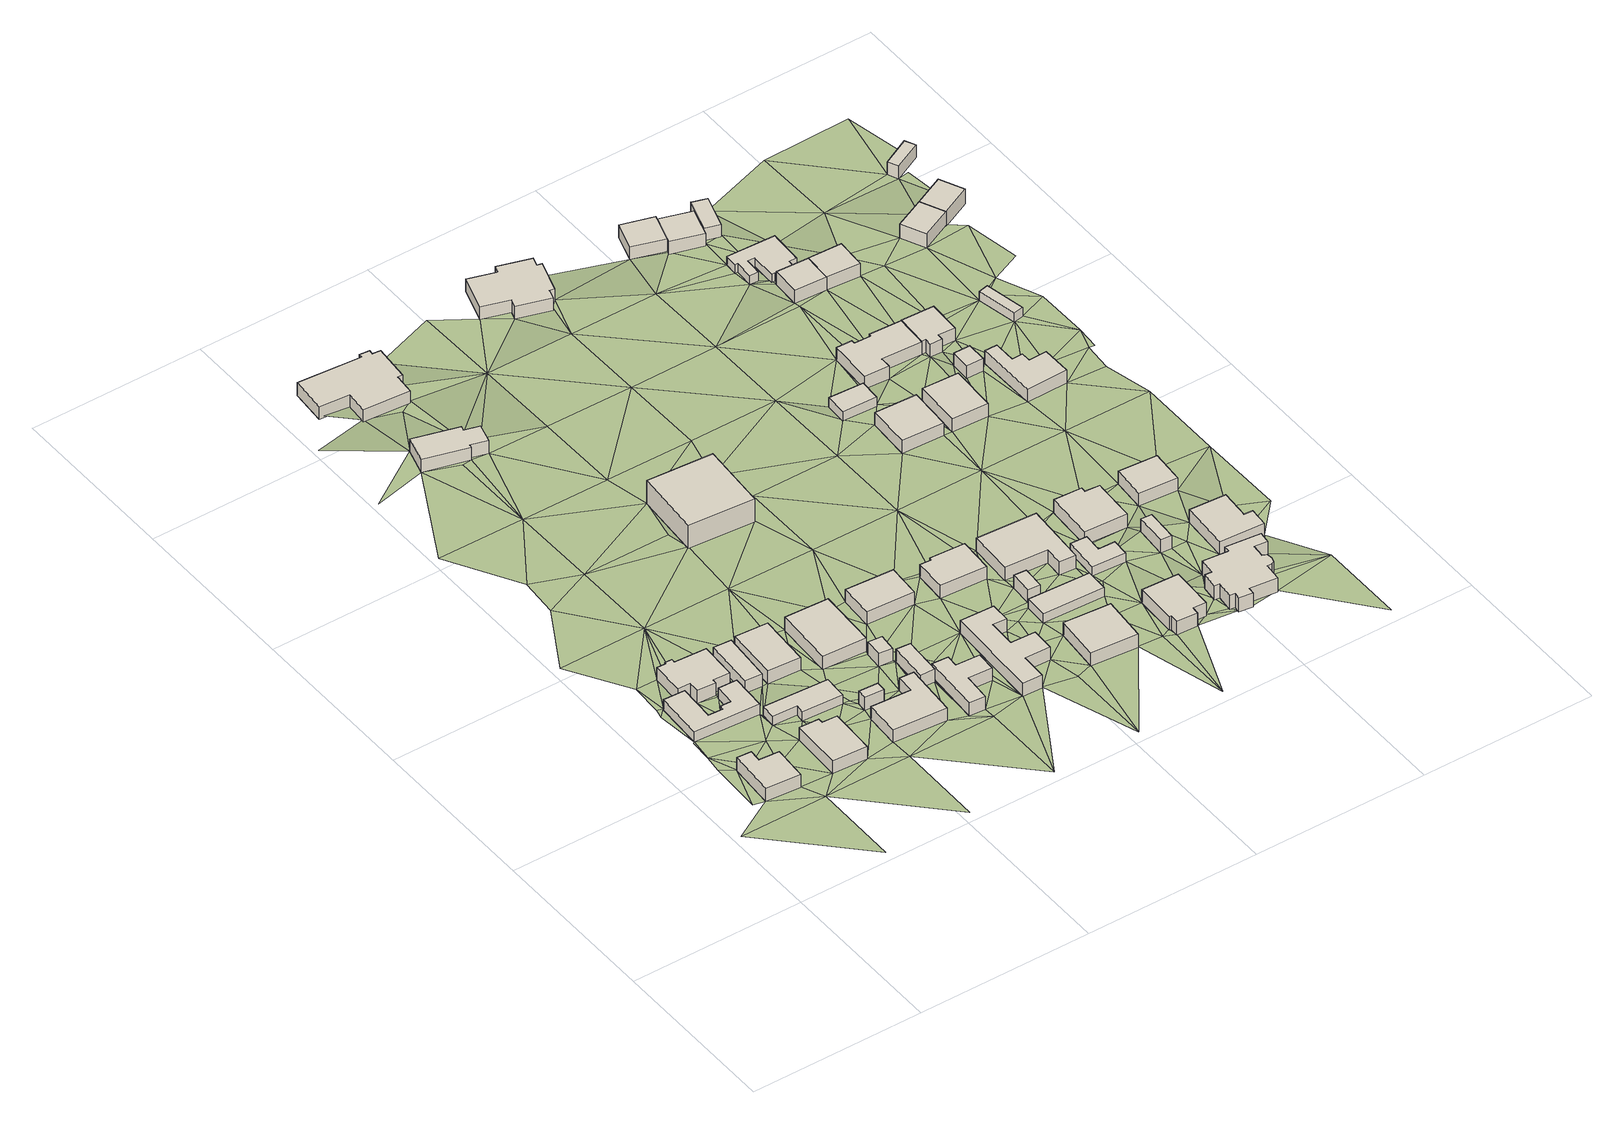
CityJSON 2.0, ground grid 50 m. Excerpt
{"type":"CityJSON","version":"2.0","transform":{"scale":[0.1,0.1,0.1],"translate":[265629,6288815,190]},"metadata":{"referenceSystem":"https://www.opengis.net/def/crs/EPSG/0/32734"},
"CityObjects":{
"building1":{"type":"Building","attributes":{"address":"18 Johannes Street Mamre 7347 Cape Town","building":"house","building:levels":"1","building_height":4.1,"roof_height":196.97,"ground_height":192.87,"plus_code":"4FRWFFPG+8Q2"},"geometry":[{"type":"Solid","lod":"1","boundaries":[[[[0,1,2,3]],[[1,4,5,2]],[[4,6,7,5]],[[6,8,9,7]],[[8,10,11,9]],[[10,0,3,11]],[[3,2,5,7,9,11]],[[10,8,6,4,1,0]]]]}]},
"building2":{"type":"Building","attributes":{"address":"Main Road Mamre 7347 Cape Town","building":"cabin","building:levels":"1","building_height":2.8,"roof_height":196.17,"ground_height":193.37,"plus_code":"4FRWFFPG+CP9"},"geometry":[{"type":"Solid","lod":"1","boundaries":[[[[12,13,14,15]],[[13,16,17,14]],[[16,18,19,17]],[[18,20,21,19]],[[20,22,23,21]],[[22,24,25,23]],[[24,26,27,25]],[[26,28,29,27]],[[28,30,31,29]],[[30,12,15,31]],[[15,14,17,19,21,23,25,27,29,31]],[[30,28,26,24,22,20,18,16,13,12]]]]}]},
"building3":{"type":"Building","attributes":{"address":"49 Main Road Mamre 7347 Cape Town","building":"house","building:levels":"1","building_height":4.1,"roof_height":197.47,"ground_height":193.37,"plus_code":"4FRWFFPG+FQ4"},"geometry":[{"type":"Solid","lod":"1","boundaries":[[[[32,33,34,35]],[[33,36,37,34]],[[36,38,39,37]],[[38,40,41,39]],[[40,42,43,41]],[[42,44,45,43]],[[44,46,47,45]],[[46,48,49,47]],[[48,50,51,49]],[[50,52,53,51]],[[52,54,55,53]],[[54,32,35,55]],[[35,34,37,39,41,43,45,47,49,51,53,55]],[[54,52,50,48,46,44,42,40,38,36,33,32]]]]}]},
"building4":{"type":"Building","attributes":{"address":"16 Johannes Street Mamre 7347 Cape Town","building":"house","building:levels":"1","building_height":4.1,"roof_height":196.97,"ground_height":192.87,"plus_code":"4FRWFFPG+8R4"},"geometry":[{"type":"Solid","lod":"1","boundaries":[[[[56,57,58,59]],[[57,60,61,58]],[[60,62,63,61]],[[62,64,65,63]],[[64,66,67,65]],[[66,56,59,67]],[[59,58,61,63,65,67]],[[66,64,62,60,57,56]]]]}]},
"building5":{"type":"Building","attributes":{"address":"Johannes Street Mamre 7347 Cape Town","building":"cabin","building:levels":"1","building_height":2.8,"roof_height":195.83,"ground_height":193.03,"plus_code":"4FRWFFPG+9RH"},"geometry":[{"type":"Solid","lod":"1","boundaries":[[[[68,69,70,71]],[[69,72,73,70]],[[72,74,75,73]],[[74,76,77,75]],[[76,78,79,77]],[[78,68,71,79]],[[71,70,73,75,77,79]],[[78,76,74,72,69,68]]]]}]},
"building6":{"type":"Building","attributes":{"building":"garage","building:levels":"1","building_height":4.1,"roof_height":197.47,"ground_height":193.37,"plus_code":"4FRWFFPG+CRM"},"geometry":[{"type":"Solid","lod":"1","boundaries":[[[[80,81,82,83]],[[81,84,85,82]],[[84,86,87,85]],[[86,80,83,87]],[[83,82,85,87]],[[86,84,81,80]]]]}]},
"building7":{"type":"Building","attributes":{"address":"47 Main Road Mamre 7347 Cape Town","building":"house","building:levels":"1","building_height":4.1,"roof_height":197.3,"ground_height":193.2,"plus_code":"4FRWFFPG+CVJ"},"geometry":[{"type":"Solid","lod":"1","boundaries":[[[[88,89,90,91]],[[89,92,93,90]],[[92,94,95,93]],[[94,88,91,95]],[[91,90,93,95]],[[94,92,89,88]]]]}]},
"building8":{"type":"Building","attributes":{"address":"Johannes Street Mamre 7347 Cape Town","building":"yes","building:levels":"1","building_height":4.1,"roof_height":197.13,"ground_height":193.03,"plus_code":"4FRWFFPG+8WJ"},"geometry":[{"type":"Solid","lod":"1","boundaries":[[[[96,97,98,99]],[[97,100,101,98]],[[100,102,103,101]],[[102,96,99,103]],[[99,98,101,103]],[[102,100,97,96]]]]}]},
"building9":{"type":"Building","attributes":{"address":"14 Johannes Street Mamre 7347 Cape Town","building":"house","building:levels":"1","building_height":4.1,"roof_height":197.09,"ground_height":192.99,"plus_code":"4FRWFFPG+7WV"},"geometry":[{"type":"Solid","lod":"1","boundaries":[[[[104,105,106,107]],[[105,108,109,106]],[[108,110,111,109]],[[110,112,113,111]],[[112,114,115,113]],[[114,104,107,115]],[[107,106,109,111,113,115]],[[114,112,110,108,105,104]]]]}]},
"building10":{"type":"Building","attributes":{"address":"Mamre Cape Town","building":"yes","building:levels":"1","building_height":4.1,"roof_height":196.16,"ground_height":192.06,"plus_code":"4FRWFFPG+RQH"},"geometry":[{"type":"Solid","lod":"1","boundaries":[[[[116,117,118,119]],[[117,120,121,118]],[[120,122,123,121]],[[122,124,125,123]],[[124,126,127,125]],[[126,128,129,127]],[[128,130,131,129]],[[130,116,119,131]],[[119,118,121,123,125,127,129,131]],[[130,128,126,124,122,120,117,116]]]]}]},
"building11":{"type":"Building","attributes":{"address":"45 Main Road Mamre 7347 Cape Town","building":"house","building:levels":"1","building_height":4.1,"roof_height":197.3,"ground_height":193.2,"plus_code":"4FRWFFPG+CWG"},"geometry":[{"type":"Solid","lod":"1","boundaries":[[[[132,133,134,135]],[[133,136,137,134]],[[136,138,139,137]],[[138,132,135,139]],[[135,134,137,139]],[[138,136,133,132]]]]}]},
"building12":{"type":"Building","attributes":{"address":"Main Road Mamre 7347 Cape Town","building":"yes","building:levels":"1","building_height":4.1,"roof_height":197.06,"ground_height":192.96,"plus_code":"4FRWFFPG+9XJ"},"geometry":[{"type":"Solid","lod":"1","boundaries":[[[[140,141,142,143]],[[141,144,145,142]],[[144,146,147,145]],[[146,140,143,147]],[[143,142,145,147]],[[146,144,141,140]]]]}]},
"building13":{"type":"Building","attributes":{"address":"Mamre Community Health Centre Mamre Community Health Clinic Corner of Adam and Liedeman Street Mamre 7347 Cape Town","building":"clinic","building:levels":"1","building_height":4.1,"roof_height":194.56,"ground_height":190.46,"plus_code":"4FRWFFPG+WQW"},"geometry":[{"type":"Solid","lod":"1","boundaries":[[[[148,149,150,151]],[[149,152,153,150]],[[152,154,155,153]],[[154,156,157,155]],[[156,158,159,157]],[[158,160,161,159]],[[160,162,163,161]],[[162,164,165,163]],[[164,166,167,165]],[[166,168,169,167]],[[168,170,171,169]],[[170,148,151,171]],[[151,150,153,155,157,159,161,163,165,167,169,171]],[[170,168,166,164,162,160,158,156,154,152,149,148]]]]}]},
"building14":{"type":"Building","attributes":{"address":"Johannes Street Mamre 7347 Cape Town","building":"garage","building:levels":"1","building_height":4.1,"roof_height":197.06,"ground_height":192.96,"plus_code":"4FRWFFPG+8XV"},"geometry":[{"type":"Solid","lod":"1","boundaries":[[[[172,173,174,175]],[[173,176,177,174]],[[176,178,179,177]],[[178,172,175,179]],[[175,174,177,179]],[[178,176,173,172]]]]}]},
"building15":{"type":"Building","attributes":{"address":"12 Johannes Street Mamre 7347 Cape Town","building":"house","building:levels":"1","building_height":4.1,"roof_height":197.06,"ground_height":192.96,"plus_code":"4FRWFFPH+822"},"geometry":[{"type":"Solid","lod":"1","boundaries":[[[[180,181,182,183]],[[181,184,185,182]],[[184,186,187,185]],[[186,188,189,187]],[[188,190,191,189]],[[190,192,193,191]],[[192,194,195,193]],[[194,180,183,195]],[[183,182,185,187,189,191,193,195]],[[194,192,190,188,186,184,181,180]]]]}]},
"building16":{"type":"Building","attributes":{"address":"43 Main Road Mamre 7347 Cape Town","building":"house","building:levels":"1","building_height":4.1,"roof_height":197.12,"ground_height":193.02,"plus_code":"4FRWFFPH+C2J"},"geometry":[{"type":"Solid","lod":"1","boundaries":[[[[196,197,198,199]],[[197,200,201,198]],[[200,202,203,201]],[[202,196,199,203]],[[199,198,201,203]],[[202,200,197,196]]]]}]},
"building17":{"type":"Building","attributes":{"address":"Mamre Community Church 24 Main Road Mamre 7347 Cape Town","building":"church","building:levels":"2","amenity":"place_of_worship","building_height":6.9,"roof_height":199.6,"ground_height":192.7,"plus_code":"4FRWFFPG+JWQ"},"geometry":[{"type":"Solid","lod":"1","boundaries":[[[[204,205,206,207]],[[205,208,209,206]],[[208,210,211,209]],[[210,204,207,211]],[[207,206,209,211]],[[210,208,205,204]]]]}]},
"building18":{"type":"Building","attributes":{"address":"10 Johannes Street Mamre 7347 Cape Town","building":"house","building:levels":"1","building_height":4.1,"roof_height":197.01,"ground_height":192.91,"plus_code":"4FRWFFPH+837"},"geometry":[{"type":"Solid","lod":"1","boundaries":[[[[212,213,214,215]],[[213,216,217,214]],[[216,218,219,217]],[[218,220,221,219]],[[220,222,223,221]],[[222,224,225,223]],[[224,226,227,225]],[[226,228,229,227]],[[228,230,231,229]],[[230,212,215,231]],[[215,214,217,219,221,223,225,227,229,231]],[[230,228,226,224,222,220,218,216,213,212]]]]}]},
"building19":{"type":"Building","attributes":{"address":"41 Main Road Mamre 7347 Cape Town","building":"house","building:levels":"1","building_height":4.1,"roof_height":196.92,"ground_height":192.82,"plus_code":"4FRWFFPH+C3H"},"geometry":[{"type":"Solid","lod":"1","boundaries":[[[[232,233,234,235]],[[233,236,237,234]],[[236,238,239,237]],[[238,240,241,239]],[[240,242,243,241]],[[242,232,235,243]],[[235,234,237,239,241,243]],[[242,240,238,236,233,232]]]]}]},
"building20":{"type":"Building","attributes":{"address":"8 Johannes Street Mamre 7347 Cape Town","building":"house","building:levels":"1","building_height":4.1,"roof_height":197.15,"ground_height":193.05,"plus_code":"4FRWFFPH+75J"},"geometry":[{"type":"Solid","lod":"1","boundaries":[[[[244,245,246,247]],[[245,248,249,246]],[[248,250,251,249]],[[250,244,247,251]],[[247,246,249,251]],[[250,248,245,244]]]]}]},
"building21":{"type":"Building","attributes":{"address":"Main Road Mamre 7347 Cape Town","building":"yes","building:levels":"1","building_height":4.1,"roof_height":197.01,"ground_height":192.91,"plus_code":"4FRWFFPH+94H"},"geometry":[{"type":"Solid","lod":"1","boundaries":[[[[252,253,254,255]],[[253,256,257,254]],[[256,258,259,257]],[[258,252,255,259]],[[255,254,257,259]],[[258,256,253,252]]]]}]},
"building22":{"type":"Building","attributes":{"address":"Johannes Street Mamre 7347 Cape Town","building":"cabin","building:levels":"1","building_height":2.8,"roof_height":195.76,"ground_height":192.96,"plus_code":"4FRWFFPH+85V"},"geometry":[{"type":"Solid","lod":"1","boundaries":[[[[260,261,262,263]],[[261,264,265,262]],[[264,266,267,265]],[[266,260,263,267]],[[263,262,265,267]],[[266,264,261,260]]]]}]},
"building23":{"type":"Building","attributes":{"address":"39 Main Road Mamre 7347 Cape Town","building":"house","building:levels":"1","building_height":4.1,"roof_height":196.96,"ground_height":192.86,"plus_code":"4FRWFFPH+C58"},"geometry":[{"type":"Solid","lod":"1","boundaries":[[[[268,269,270,271]],[[269,272,273,270]],[[272,274,275,273]],[[274,276,277,275]],[[276,278,279,277]],[[278,268,271,279]],[[271,270,273,275,277,279]],[[278,276,274,272,269,268]]]]}]},
"building24":{"type":"Building","attributes":{"address":"New Apostolic Church Mamre 6 Liedeman Street Mamre 7347 Cape Town","building":"church","building:levels":"1","amenity":"place_of_worship","building_height":4.1,"roof_height":194.24,"ground_height":190.14,"plus_code":"4FRWFFPH+X26"},"geometry":[{"type":"Solid","lod":"1","boundaries":[[[[280,281,282,283]],[[281,284,285,282]],[[284,286,287,285]],[[286,288,289,287]],[[288,290,291,289]],[[290,292,293,291]],[[292,294,295,293]],[[294,296,297,295]],[[296,298,299,297]],[[298,300,301,299]],[[300,302,303,301]],[[302,280,283,303]],[[283,282,285,287,289,291,293,295,297,299,301,303]],[[302,300,298,296,294,292,290,288,286,284,281,280]]]]}]},
"building25":{"type":"Building","attributes":{"address":"6 Johannes Street Mamre 7347 Cape Town","building":"house","building:levels":"1","building_height":4.1,"roof_height":197.35,"ground_height":193.25,"plus_code":"4FRWFFPH+76H"},"geometry":[{"type":"Solid","lod":"1","boundaries":[[[[304,305,306,307]],[[305,308,309,306]],[[308,310,311,309]],[[310,312,313,311]],[[312,314,315,313]],[[314,316,317,315]],[[316,318,319,317]],[[318,304,307,319]],[[307,306,309,311,313,315,317,319]],[[318,316,314,312,310,308,305,304]]]]}]},
"building26":{"type":"Building","attributes":{"address":"Main Road Mamre 7347 Cape Town","building":"cabin","building:levels":"1","building_height":2.8,"roof_height":195.76,"ground_height":192.96,"plus_code":"4FRWFFPH+96P"},"geometry":[{"type":"Solid","lod":"1","boundaries":[[[[320,321,322,323]],[[321,324,325,322]],[[324,326,327,325]],[[326,328,329,327]],[[328,330,331,329]],[[330,320,323,331]],[[323,322,325,327,329,331]],[[330,328,326,324,321,320]]]]}]},
"building27":{"type":"Building","attributes":{"address":"Main Road Mamre 7347 Cape Town","building":"cabin","building:levels":"1","building_height":2.8,"roof_height":195.08,"ground_height":192.28,"plus_code":"4FRWFFPH+M58"},"geometry":[{"type":"Solid","lod":"1","boundaries":[[[[332,333,334,335]],[[333,336,337,334]],[[336,338,339,337]],[[338,332,335,339]],[[335,334,337,339]],[[338,336,333,332]]]]}]},
"building28":{"type":"Building","attributes":{"address":"22 Main Road Mamre 7347 Cape Town","building":"house","building:levels":"1","building_height":4.1,"roof_height":196.78,"ground_height":192.68,"plus_code":"4FRWFFPH+J62"},"geometry":[{"type":"Solid","lod":"1","boundaries":[[[[340,341,342,343]],[[341,344,345,342]],[[344,346,347,345]],[[346,340,343,347]],[[343,342,345,347]],[[346,344,341,340]]]]}]},
"building29":{"type":"Building","attributes":{"address":"37 Main Road Mamre 7347 Cape Town","building":"house","building:levels":"1","building_height":4.1,"roof_height":196.96,"ground_height":192.86,"plus_code":"4FRWFFPH+C77"},"geometry":[{"type":"Solid","lod":"1","boundaries":[[[[348,349,350,351]],[[349,352,353,350]],[[352,354,355,353]],[[354,356,357,355]],[[356,358,359,357]],[[358,348,351,359]],[[351,350,353,355,357,359]],[[358,356,354,352,349,348]]]]}]},
"building30":{"type":"Building","attributes":{"address":"Johannes Street Mamre 7347 Cape Town","building":"yes","building:levels":"1","building_height":4.1,"roof_height":197.2,"ground_height":193.1,"plus_code":"4FRWFFPH+982"},"geometry":[{"type":"Solid","lod":"1","boundaries":[[[[360,361,362,363]],[[361,364,365,362]],[[364,366,367,365]],[[366,360,363,367]],[[363,362,365,367]],[[366,364,361,360]]]]}]},
"building31":{"type":"Building","attributes":{"address":"4 Johannes Street Mamre 7347 Cape Town","building":"house","building:levels":"1","building_height":4.1,"roof_height":197.57,"ground_height":193.47,"plus_code":"4FRWFFPH+788"},"geometry":[{"type":"Solid","lod":"1","boundaries":[[[[368,369,370,371]],[[369,372,373,370]],[[372,374,375,373]],[[374,376,377,375]],[[376,378,379,377]],[[378,380,381,379]],[[380,382,383,381]],[[382,384,385,383]],[[384,386,387,385]],[[386,388,389,387]],[[388,390,391,389]],[[390,392,393,391]],[[392,394,395,393]],[[394,396,397,395]],[[396,398,399,397]],[[398,400,401,399]],[[400,402,403,401]],[[402,404,405,403]],[[404,406,407,405]],[[406,408,409,407]],[[408,410,411,409]],[[410,368,371,411]],[[371,370,373,375,377,379,381,383,385,387,389,391,393,395,397,399,401,403,405,407,409,411]],[[410,408,406,404,402,400,398,396,394,392,390,388,386,384,382,380,378,376,374,372,369,368]]]]}]},
"building32":{"type":"Building","attributes":{"address":"20 Main Road Mamre 7347 Cape Town","building":"house","building:levels":"1","building_height":4.1,"roof_height":196.78,"ground_height":192.68,"plus_code":"4FRWFFPH+J72"},"geometry":[{"type":"Solid","lod":"1","boundaries":[[[[412,413,414,415]],[[413,416,417,414]],[[416,418,419,417]],[[418,412,415,419]],[[415,414,417,419]],[[418,416,413,412]]]]}]},
"building33":{"type":"Building","attributes":{"address":"3B Alpha Crescent Mamre 7347 Cape Town","building":"house","building:levels":"1","building_height":4.1,"roof_height":196.38,"ground_height":192.28,"plus_code":"4FRWFFPH+M6X"},"geometry":[{"type":"Solid","lod":"1","boundaries":[[[[420,421,422,423]],[[421,424,425,422]],[[424,426,427,425]],[[426,428,429,427]],[[428,430,431,429]],[[430,432,433,431]],[[432,434,435,433]],[[434,436,437,435]],[[436,438,439,437]],[[438,420,423,439]],[[423,422,425,427,429,431,433,435,437,439]],[[438,436,434,432,430,428,426,424,421,420]]]]}]},
"building34":{"type":"Building","attributes":{"address":"5B Elim Street Mamre 7347 Cape Town","building":"house","building:levels":"1","building_height":4.1,"roof_height":194.28,"ground_height":190.18,"plus_code":"4FRWFFPH+W5R"},"geometry":[{"type":"Solid","lod":"1","boundaries":[[[[440,441,442,443]],[[441,444,445,442]],[[444,446,447,445]],[[446,448,449,447]],[[448,440,443,449]],[[443,442,445,447,449]],[[448,446,444,441,440]]]]}]},
"building35":{"type":"Building","attributes":{"address":"2 Johannes Street Mamre 7347 Cape Town","building":"house","building:levels":"1","building_height":4.1,"roof_height":197.2,"ground_height":193.1,"plus_code":"4FRWFFPH+89V"},"geometry":[{"type":"Solid","lod":"1","boundaries":[[[[450,451,452,453]],[[451,454,455,452]],[[454,456,457,455]],[[456,458,459,457]],[[458,460,461,459]],[[460,450,453,461]],[[453,452,455,457,459,461]],[[460,458,456,454,451,450]]]]}]},
"building36":{"type":"Building","attributes":{"address":"35 Main Road Mamre 7347 Cape Town","building":"house","building:levels":"1","building_height":4.1,"roof_height":196.82,"ground_height":192.72,"plus_code":"4FRWFFPH+C8H"},"geometry":[{"type":"Solid","lod":"1","boundaries":[[[[462,463,464,465]],[[463,466,467,464]],[[466,468,469,467]],[[468,462,465,469]],[[465,464,467,469]],[[468,466,463,462]]]]}]},
"building37":{"type":"Building","attributes":{"address":"5A Elim Street Mamre 7347 Cape Town","building":"house","building:levels":"1","building_height":4.1,"roof_height":194.36,"ground_height":190.26,"plus_code":"4FRWFFPH+W6J"},"geometry":[{"type":"Solid","lod":"1","boundaries":[[[[470,471,472,473]],[[471,474,475,472]],[[474,476,477,475]],[[476,478,479,477]],[[478,470,473,479]],[[473,472,475,477,479]],[[478,476,474,471,470]]]]}]},
"building38":{"type":"Building","attributes":{"address":"4B Alpha Crescent Mamre 7347 Cape Town","building":"house","building:levels":"1","building_height":4.1,"roof_height":195.96,"ground_height":191.86,"plus_code":"4FRWFFPH+R69"},"geometry":[{"type":"Solid","lod":"1","boundaries":[[[[480,481,482,483]],[[481,484,485,482]],[[484,486,487,485]],[[486,480,483,487]],[[483,482,485,487]],[[486,484,481,480]]]]}]},
"building39":{"type":"Building","attributes":{"building":"garage","building:levels":"1","building_height":4.1,"roof_height":196.83,"ground_height":192.73,"plus_code":"4FRWFFPH+J8R"},"geometry":[{"type":"Solid","lod":"1","boundaries":[[[[488,489,490,491]],[[489,492,493,490]],[[492,494,495,493]],[[494,488,491,495]],[[491,490,493,495]],[[494,492,489,488]]]]}]},
"building40":{"type":"Building","attributes":{"address":"Alpha Crescent Mamre 7347 Cape Town","building":"cabin","building:levels":"1","building_height":2.8,"roof_height":193.93,"ground_height":191.13,"plus_code":"4FRWFFPH+V65"},"geometry":[{"type":"Solid","lod":"1","boundaries":[[[[496,497,498,499]],[[497,500,501,498]],[[500,502,503,501]],[[502,504,505,503]],[[504,506,507,505]],[[506,508,509,507]],[[508,510,511,509]],[[510,512,513,511]],[[512,514,515,513]],[[514,516,517,515]],[[516,518,519,517]],[[518,520,521,519]],[[520,522,523,521]],[[522,496,499,523]],[[499,498,501,503,505,507,509,511,513,515,517,519,521,523]],[[522,520,518,516,514,512,510,508,506,504,502,500,497,496]]]]}]},
"building41":{"type":"Building","attributes":{"address":"3A Alpha Crescent Mamre 7347 Cape Town","building":"house","building:levels":"1","building_height":4.1,"roof_height":196.5,"ground_height":192.4,"plus_code":"4FRWFFPH+M8R"},"geometry":[{"type":"Solid","lod":"1","boundaries":[[[[524,525,526,527]],[[525,528,529,526]],[[528,530,531,529]],[[530,532,533,531]],[[532,534,535,533]],[[534,536,537,535]],[[536,538,539,537]],[[538,524,527,539]],[[527,526,529,531,533,535,537,539]],[[538,536,534,532,530,528,525,524]]]]}]},
"building42":{"type":"Building","attributes":{"address":"Bismillah Elim Street Mamre 7347 Cape Town","building":"yes","building:levels":"1","building_height":4.1,"roof_height":194.36,"ground_height":190.26,"plus_code":"4FRWFFPH+W6P"},"geometry":[{"type":"Solid","lod":"1","boundaries":[[[[540,541,542,543]],[[541,544,545,542]],[[544,546,547,545]],[[546,540,543,547]],[[543,542,545,547]],[[546,544,541,540]]]]}]},
"building43":{"type":"Building","attributes":{"address":"18 Main Road Mamre 7347 Cape Town","building":"house","building:levels":"1","building_height":4.1,"roof_height":196.83,"ground_height":192.73,"plus_code":"4FRWFFPH+J89"},"geometry":[{"type":"Solid","lod":"1","boundaries":[[[[548,549,550,551]],[[549,552,553,550]],[[552,554,555,553]],[[554,556,557,555]],[[556,558,559,557]],[[558,560,561,559]],[[560,562,563,561]],[[562,548,551,563]],[[551,550,553,555,557,559,561,563]],[[562,560,558,556,554,552,549,548]]]]}]},
"building44":{"type":"Building","attributes":{"address":"4A Alpha Crescent Mamre 7347 Cape Town","building":"house","building:levels":"1","building_height":4.1,"roof_height":196.12,"ground_height":192.02,"plus_code":"4FRWFFPH+R79"},"geometry":[{"type":"Solid","lod":"1","boundaries":[[[[480,564,565,566]],[[564,567,568,565]],[[567,481,569,568]],[[481,480,566,569]],[[566,565,568,569]],[[481,567,564,480]]]]}]},
"building45":{"type":"Building","attributes":{"address":"Mamre 7347 Cape Town","building":"cabin","building:levels":"1","building_height":2.8,"roof_height":195.3,"ground_height":192.5,"plus_code":"4FRWFFPH+M9Q"},"geometry":[{"type":"Solid","lod":"1","boundaries":[[[[570,571,572,573]],[[571,574,575,572]],[[574,576,577,575]],[[576,570,573,577]],[[573,572,575,577]],[[576,574,571,570]]]]}]},
"building46":{"type":"Building","attributes":{"address":"2B Alpha Crescent Mamre 7347 Cape Town","building":"house","building:levels":"1","building_height":4.1,"roof_height":196.36,"ground_height":192.26,"plus_code":"4FRWFFPH+RC6"},"geometry":[{"type":"Solid","lod":"1","boundaries":[[[[578,579,580,581]],[[579,582,583,580]],[[582,584,585,583]],[[584,578,581,585]],[[581,580,583,585]],[[584,582,579,578]]]]}]},
"building47":{"type":"Building","attributes":{"address":"2A Alpha Crescent Mamre 7347 Cape Town","building":"house","building:levels":"1","building_height":4.1,"roof_height":196.36,"ground_height":192.26,"plus_code":"4FRWFFPH+RCH"},"geometry":[{"type":"Solid","lod":"1","boundaries":[[[[586,587,581,580]],[[587,588,589,581]],[[588,590,591,589]],[[590,586,580,591]],[[580,581,589,591]],[[590,588,587,586]]]]}]},
"building48":{"type":"Building","attributes":{"address":"Kaap Street Mamre 7347 Cape Town","building":"service","building:levels":"1","operator":"Telkom","building_height":4.1,"roof_height":195.65,"ground_height":191.55,"plus_code":"4FRWFFPH+VCX"},"geometry":[{"type":"Solid","lod":"1","boundaries":[[[[592,593,594,595]],[[593,596,597,594]],[[596,598,599,597]],[[598,592,595,599]],[[595,594,597,599]],[[598,596,593,592]]]]}]},
"terrain1":{"type":"TINRelief","geometry":[{"type":"CompositeSurface","lod":"1","boundaries":[[[600,0,601]],[[601,602,600]],[[603,0,604]],[[604,605,603]],[[606,605,604]],[[606,28,607]],[[606,604,608]],[[600,609,0]],[[610,28,611]],[[612,28,606]],[[608,613,614]],[[606,608,612]],[[611,615,610]],[[615,611,616]],[[609,600,56]],[[612,608,614]],[[614,609,56]],[[616,611,42]],[[611,617,44]],[[42,611,44]],[[28,612,30]],[[617,618,48]],[[619,618,20]],[[618,619,48]],[[46,44,617]],[[620,621,616]],[[612,614,66]],[[614,56,66]],[[48,46,617]],[[622,56,600]],[[619,623,48]],[[42,40,38]],[[623,619,624]],[[612,66,69]],[[620,616,42]],[[621,620,625]],[[48,623,50]],[[612,69,30]],[[626,627,600]],[[38,620,42]],[[627,622,600]],[[69,68,30]],[[623,54,50]],[[52,50,54]],[[69,66,74]],[[620,38,36]],[[33,32,36]],[[623,628,54]],[[64,74,66]],[[30,84,628]],[[30,68,86]],[[72,69,74]],[[86,84,30]],[[620,36,32]],[[64,62,629]],[[84,81,628]],[[628,81,54]],[[74,64,629]],[[630,625,631]],[[68,632,86]],[[81,32,54]],[[631,625,620]],[[633,634,630]],[[622,627,112]],[[110,629,622]],[[629,635,74]],[[68,636,632]],[[112,110,622]],[[32,89,620]],[[32,81,89]],[[80,86,632]],[[89,81,80]],[[632,89,80]],[[629,110,102]],[[635,629,102]],[[633,630,631]],[[634,633,117]],[[632,636,94]],[[114,112,627]],[[635,102,100]],[[100,637,635]],[[636,635,637]],[[117,116,638]],[[96,102,110]],[[620,89,639]],[[100,97,637]],[[97,636,637]],[[636,640,94]],[[631,620,641]],[[110,108,96]],[[94,640,642]],[[116,643,644]],[[94,642,88]],[[627,645,114]],[[89,88,639]],[[627,646,645]],[[640,636,140]],[[97,140,636]],[[105,97,96]],[[117,633,647]],[[648,642,640]],[[96,108,105]],[[88,642,648]],[[641,620,639]],[[649,650,643]],[[97,105,140]],[[120,117,647]],[[210,633,631]],[[647,633,120]],[[88,648,639]],[[640,140,146]],[[172,104,114]],[[146,138,640]],[[116,651,643]],[[114,645,180]],[[120,633,124]],[[173,114,180]],[[631,641,652]],[[173,172,114]],[[105,104,178]],[[105,178,140]],[[104,172,178]],[[116,130,651]],[[210,631,652]],[[181,180,645]],[[639,648,132]],[[120,124,122]],[[178,141,140]],[[173,180,194]],[[138,146,144]],[[653,124,633]],[[645,646,654]],[[655,643,651]],[[178,176,141]],[[173,194,176]],[[141,176,144]],[[130,128,126]],[[138,144,202]],[[181,645,654]],[[653,633,210]],[[130,655,651]],[[138,202,132]],[[181,186,184]],[[656,176,194]],[[656,194,192]],[[654,646,657]],[[210,652,641]],[[181,654,186]],[[639,658,641]],[[192,190,188]],[[202,200,132]],[[132,659,639]],[[660,661,655]],[[124,662,126]],[[196,144,176]],[[202,144,196]],[[656,663,176]],[[186,654,188]],[[192,663,656]],[[124,653,662]],[[664,130,126]],[[655,130,664]],[[192,188,663]],[[164,162,166]],[[200,659,132]],[[658,639,659]],[[188,654,663]],[[660,655,664]],[[663,196,176]],[[660,664,162]],[[662,664,126]],[[665,666,657]],[[200,197,659]],[[667,657,668]],[[653,210,669]],[[668,657,666]],[[196,663,240]],[[218,222,220]],[[670,666,665]],[[658,659,671]],[[216,222,218]],[[672,162,664]],[[240,663,224]],[[196,238,197]],[[662,653,673]],[[674,669,210]],[[196,240,238]],[[666,670,668]],[[671,674,658]],[[222,216,675]],[[668,250,216]],[[675,224,222]],[[233,197,238]],[[670,665,676]],[[668,670,250]],[[664,662,673]],[[197,677,659]],[[673,653,669]],[[261,675,216]],[[240,224,242]],[[238,236,233]],[[216,250,261]],[[659,677,671]],[[260,224,675]],[[672,664,678]],[[260,675,261]],[[197,233,677]],[[258,224,260]],[[256,224,258]],[[224,256,242]],[[679,674,671]],[[261,250,680]],[[280,678,664]],[[258,260,252]],[[664,673,681]],[[256,269,242]],[[677,233,232]],[[681,280,664]],[[669,674,682]],[[269,256,253]],[[242,269,268]],[[242,268,232]],[[677,679,671]],[[683,676,684]],[[685,252,260]],[[686,261,680]],[[677,232,268]],[[680,676,683]],[[252,687,253]],[[280,302,678]],[[688,269,253]],[[689,683,684]],[[669,682,673]],[[679,682,674]],[[687,252,685]],[[688,253,687]],[[690,689,684]],[[312,680,683]],[[689,691,683]],[[312,686,680]],[[280,681,692]],[[689,693,691]],[[683,691,312]],[[687,685,694]],[[695,685,686]],[[696,677,268]],[[681,673,697]],[[686,312,695]],[[340,679,677]],[[698,692,681]],[[699,685,695]],[[699,694,685]],[[694,699,328]],[[284,692,698]],[[697,673,682]],[[690,700,701]],[[312,702,695]],[[699,695,702]],[[694,328,703]],[[696,268,703]],[[679,704,682]],[[677,696,340]],[[681,705,698]],[[328,706,703]],[[679,340,346]],[[700,690,707]],[[708,702,312]],[[679,346,704]],[[328,709,706]],[[326,709,328]],[[682,704,336]],[[326,710,711]],[[708,700,712]],[[697,705,681]],[[703,706,713]],[[700,714,712]],[[707,714,700]],[[706,709,713]],[[712,715,708]],[[703,713,696]],[[707,716,714]],[[714,717,712]],[[708,360,702]],[[709,326,348]],[[711,702,360]],[[288,698,446]],[[711,348,326]],[[715,398,708]],[[704,346,718]],[[682,336,430]],[[340,696,341]],[[430,697,682]],[[708,398,360]],[[715,719,398]],[[366,711,360]],[[696,713,354]],[[446,698,705]],[[348,711,366]],[[398,361,360]],[[720,721,722]],[[718,346,344]],[[341,696,412]],[[723,430,336]],[[718,432,723]],[[724,361,398]],[[366,364,348]],[[725,394,398]],[[412,344,341]],[[352,349,354]],[[398,450,724]],[[394,450,398]],[[361,724,364]],[[510,705,697]],[[432,430,723]],[[412,696,413]],[[432,718,434]],[[718,344,418]],[[348,364,468]],[[412,418,344]],[[349,348,468]],[[718,418,434]],[[726,696,354]],[[727,722,728]],[[697,430,729]],[[354,349,466]],[[730,728,722]],[[724,460,364]],[[705,731,446]],[[450,460,724]],[[468,364,460]],[[468,466,349]],[[394,732,450]],[[733,734,735]],[[510,697,486]],[[696,726,413]],[[697,729,486]],[[736,734,737]],[[735,734,736]],[[466,726,354]],[[722,738,730]],[[705,504,731]],[[729,430,428]],[[506,705,510]],[[739,446,731]],[[428,426,421]],[[418,530,434]],[[705,506,504]],[[460,462,468]],[[737,730,738]],[[450,732,740]],[[434,525,436]],[[741,738,722]],[[424,421,426]],[[729,428,421]],[[736,737,738]],[[530,418,416]],[[732,736,740]],[[413,488,416]],[[462,460,742]],[[530,525,434]],[[740,736,738]],[[506,510,508]],[[726,466,463]],[[486,484,510]],[[726,562,413]],[[743,731,504]],[[512,510,744]],[[489,488,413]],[[744,510,484]],[[421,480,729]],[[742,745,746]],[[494,416,488]],[[413,562,489]],[[416,494,530]],[[486,729,480]],[[744,484,747]],[[516,512,744]],[[747,748,744]],[[512,516,514]],[[525,530,528]],[[524,480,421]],[[743,504,749]],[[478,750,470]],[[747,484,751]],[[752,746,740]],[[530,494,532]],[[746,752,742]],[[753,743,754]],[[478,743,753]],[[532,494,492]],[[749,754,743]],[[489,562,560]],[[751,484,481]],[[502,749,504]],[[562,726,548]],[[546,750,478]],[[742,755,462]],[[755,463,462]],[[492,489,560]],[[478,753,546]],[[532,536,534]],[[492,536,532]],[[497,751,500]],[[500,751,481]],[[749,502,754]],[[560,558,492]],[[480,524,756]],[[463,757,726]],[[742,752,755]],[[492,558,536]],[[558,556,554]],[[756,524,538]],[[544,754,502]],[[481,758,500]],[[759,538,536]],[[757,548,726]],[[758,502,500]],[[549,554,552]],[[463,755,757]],[[536,558,760]],[[558,554,760]],[[759,536,576]],[[756,538,761]],[[576,538,759]],[[554,549,760]],[[544,502,762]],[[761,758,756]],[[548,763,549]],[[762,502,758]],[[760,576,536]],[[538,576,761]],[[757,764,548]],[[548,764,763]],[[758,761,582]],[[760,549,765]],[[765,549,763]],[[544,762,766]],[[758,582,762]],[[576,584,761]],[[767,760,765]],[[582,761,584]],[[765,763,768]],[[576,769,770]],[[767,771,769]],[[576,770,584]],[[765,771,767]],[[770,769,771]],[[582,772,762]],[[584,770,773]],[[766,762,593]],[[596,762,772]],[[584,773,774]],[[770,775,773]],[[762,596,593]],[[596,772,590]],[[766,593,776]],[[777,596,590]],[[592,776,593]]]}]}
},
"vertices":[
[129,325,28],[228,318,28],[228,318,70],[129,325,70],[235,417,28],[235,417,70],[177,421,28],[177,421,70],[179,456,28],[179,456,70],[138,459,28],[138,459,70],
[309,698,29],[255,700,29],[255,700,62],[309,698,62],[251,642,29],[251,642,62],[221,643,29],[221,643,62],[220,631,29],[220,631,62],[178,633,29],[178,633,62],[184,740,29],[184,740,62],[123,743,29],[123,743,62],[115,603,29],[115,603,62],[303,593,29],[303,593,62],
[308,823,34],[216,828,34],[216,828,75],[308,823,75],[217,839,34],[217,839,75],[196,840,34],[196,840,75],[196,835,34],[196,835,75],[170,836,34],[170,836,75],[165,743,34],[165,743,75],[202,741,34],[202,741,75],[200,710,34],[200,710,75],[253,707,34],[253,707,75],[254,719,34],[254,719,75],[302,716,34],[302,716,75],
[320,313,29],[419,308,29],[419,308,70],[320,313,70],[425,442,29],[425,442,70],[382,444,29],[382,444,70],[382,458,29],[382,458,70],[326,461,29],[326,461,70],
[308,585,29],[305,542,29],[305,542,58],[308,585,58],[375,538,29],[375,538,58],[373,514,29],[373,514,58],[489,507,29],[489,507,58],[493,575,29],[493,575,58],
[375,813,34],[324,817,34],[324,817,75],[375,813,75],[314,672,34],[314,672,75],[364,668,34],[364,668,75],
[485,815,32],[391,821,32],[391,821,73],[485,815,73],[382,670,32],[382,670,73],[476,665,32],[476,665,73],
[573,453,30],[575,481,30],[575,481,71],[573,453,71],[520,484,30],[520,484,71],[518,456,30],[518,456,71],
[669,463,30],[628,466,30],[628,466,71],[669,463,71],[624,414,30],[624,414,71],[511,421,30],[511,421,71],[505,319,30],[505,319,71],[658,309,30],[658,309,71],
[181,1880,21],[159,1802,21],[159,1802,62],[181,1880,62],[284,1767,21],[284,1767,62],[286,1776,21],[286,1776,62],[333,1763,21],[333,1763,62],[348,1819,21],[348,1819,62],[306,1831,21],[306,1831,62],[309,1844,21],[309,1844,62],
[656,802,30],[531,808,30],[531,808,73],[656,802,73],[522,637,30],[522,637,73],[647,630,30],[647,630,73],
[639,568,30],[678,564,30],[678,564,71],[639,568,71],[683,615,30],[683,615,71],[643,619,30],[643,619,71],
[90,2222,5],[82,2118,5],[82,2118,46],[90,2222,46],[167,2111,5],[167,2111,46],[162,2047,5],[162,2047,46],[295,2037,5],[295,2037,46],[300,2096,5],[300,2096,46],[314,2095,5],[314,2095,46],[323,2200,5],[323,2200,46],[300,2202,5],[300,2202,46],[301,2215,5],[301,2215,46],[273,2218,5],[273,2218,46],[272,2208,5],[272,2208,46],
[676,444,30],[717,442,30],[717,442,71],[676,444,71],[724,554,30],[724,554,71],[683,557,30],[683,557,71],
[712,292,30],[758,289,30],[758,289,71],[712,292,71],[764,369,30],[764,369,71],[832,365,30],[832,365,71],[836,422,30],[836,422,71],[767,426,30],[767,426,71],[769,460,30],[769,460,71],[723,463,30],[723,463,71],
[842,702,30],[848,798,30],[848,798,71],[842,702,71],[711,807,30],[711,807,71],[705,710,30],[705,710,71],
[522,1196,22],[710,1182,22],[710,1182,96],[522,1196,96],[724,1376,22],[724,1376,96],[536,1390,22],[536,1390,96],
[919,349,29],[992,346,29],[992,346,70],[919,349,70],[995,413,29],[995,413,70],[924,416,29],[924,416,70],[927,494,29],[927,494,70],[967,492,29],[967,492,70],[969,549,29],[969,549,70],[872,553,29],[872,553,70],[860,276,29],[860,276,70],[916,274,29],[916,274,70],
[1046,778,28],[946,784,28],[946,784,69],[1046,778,69],[945,776,28],[945,776,69],[913,778,28],[913,778,69],[908,686,28],[908,686,69],[1040,678,28],[1040,678,69],
[1059,270,29],[1192,259,29],[1192,259,72],[1059,270,72],[1203,389,29],[1203,389,72],[1070,400,29],[1070,400,72],
[1106,546,29],[1110,610,29],[1110,610,70],[1106,546,70],[1074,613,29],[1074,613,70],[1070,549,29],[1070,549,70],
[1060,532,29],[1057,466,29],[1057,466,58],[1060,532,58],[1234,459,29],[1234,459,58],[1236,524,29],[1236,524,58],
[1080,776,28],[1072,648,28],[1072,648,70],[1080,776,70],[1195,640,28],[1195,640,70],[1192,587,28],[1192,587,70],[1239,584,28],[1239,584,70],[1251,766,28],[1251,766,70],
[685,2146,1],[779,2117,1],[779,2117,42],[685,2146,42],[787,2145,1],[787,2145,42],[800,2141,1],[800,2141,42],[830,2235,1],[830,2235,42],[816,2239,1],[816,2239,42],[824,2264,1],[824,2264,42],[731,2293,1],[731,2293,42],[725,2273,1],[725,2273,42],[647,2297,1],[647,2297,42],[615,2194,1],[615,2194,42],[693,2170,1],[693,2170,42],
[1354,238,30],[1355,258,30],[1355,258,73],[1354,238,73],[1393,256,30],[1393,256,73],[1399,381,30],[1399,381,73],[1294,386,30],[1294,386,73],[1289,266,30],[1289,266,73],[1295,266,30],[1295,266,73],[1294,241,30],[1294,241,73],
[1350,532,29],[1353,581,29],[1353,581,58],[1350,532,58],[1305,583,29],[1305,583,58],[1309,636,29],[1309,636,58],[1261,639,29],[1261,639,58],[1255,538,29],[1255,538,58],
[1198,1356,21],[1201,1417,21],[1201,1417,51],[1198,1356,51],[1102,1422,21],[1102,1422,51],[1099,1360,21],[1099,1360,51],
[1144,1174,27],[1263,1168,27],[1263,1168,68],[1144,1174,68],[1270,1291,27],[1270,1291,68],[1150,1297,27],[1150,1297,68],
[1429,635,27],[1436,760,27],[1436,760,70],[1429,635,70],[1394,763,27],[1394,763,70],[1395,778,27],[1395,778,70],[1315,782,27],[1315,782,70],[1307,642,27],[1307,642,70],
[1437,508,31],[1469,506,31],[1469,506,72],[1437,508,72],[1475,598,31],[1475,598,72],[1444,600,31],[1444,600,72],
[1465,221,31],[1504,216,31],[1504,216,76],[1465,221,76],[1506,235,31],[1506,235,76],[1585,226,31],[1585,226,76],[1590,277,31],[1590,277,76],[1602,276,31],[1602,276,76],[1611,280,31],[1611,280,76],[1616,295,31],[1616,295,76],[1614,312,31],[1614,312,76],[1602,317,31],[1602,317,76],[1605,353,31],[1605,353,76],[1643,349,31],[1643,349,76],[1647,383,31],[1647,383,76],[1547,394,31],[1547,394,76],[1545,376,31],[1545,376,76],[1472,384,31],[1472,384,76],[1467,337,31],[1467,337,76],[1448,339,31],[1448,339,76],[1443,292,31],[1443,292,76],[1458,290,31],[1458,290,76],[1452,241,31],[1452,241,76],[1467,239,31],[1467,239,76],
[1288,1168,27],[1392,1163,27],[1392,1163,68],[1288,1168,68],[1399,1297,27],[1399,1297,68],[1295,1302,27],[1295,1302,68],
[1401,1538,23],[1309,1542,23],[1309,1542,64],[1401,1538,64],[1308,1535,23],[1308,1535,64],[1261,1537,23],[1261,1537,64],[1261,1547,23],[1261,1547,64],[1216,1549,23],[1216,1549,64],[1210,1422,23],[1210,1422,64],[1280,1419,23],[1280,1419,64],[1281,1450,23],[1281,1450,64],[1396,1445,23],[1396,1445,64],
[1151,2205,2],[1154,2215,2],[1154,2215,43],[1151,2205,43],[1063,2242,2],[1063,2242,43],[1038,2160,2],[1038,2160,43],[1129,2132,2],[1129,2132,43],
[1550,420,31],[1678,412,31],[1678,412,72],[1550,420,72],[1682,466,31],[1682,466,72],[1657,468,31],[1657,468,72],[1663,552,31],[1663,552,72],[1559,559,31],[1559,559,72],
[1607,674,27],[1614,770,27],[1614,770,68],[1607,674,68],[1504,778,27],[1504,778,68],[1497,682,27],[1497,682,68],
[1151,2205,3],[1129,2132,3],[1129,2132,44],[1151,2205,44],[1125,2120,3],[1125,2120,44],[1215,2092,3],[1215,2092,44],[1241,2177,3],[1241,2177,44],
[1350,1776,19],[1354,1859,19],[1354,1859,60],[1350,1776,60],[1262,1864,19],[1262,1864,60],[1258,1781,19],[1258,1781,60],
[1431,1306,27],[1479,1305,27],[1479,1305,68],[1431,1306,68],[1480,1362,27],[1480,1362,68],[1433,1363,27],[1433,1363,68],
[1322,1867,11],[1324,1896,11],[1324,1896,39],[1322,1867,39],[1345,1895,11],[1345,1895,39],[1350,1993,11],[1350,1993,39],[1212,1999,11],[1212,1999,39],[1210,1962,11],[1210,1962,39],[1218,1962,11],[1218,1962,39],[1215,1908,11],[1215,1908,39],[1240,1907,11],[1240,1907,39],[1243,1956,11],[1243,1956,39],[1264,1955,11],[1264,1955,39],[1261,1882,11],[1261,1882,39],[1271,1882,11],[1271,1882,39],[1270,1869,11],[1270,1869,39],
[1401,1538,24],[1396,1445,24],[1396,1445,65],[1401,1538,65],[1408,1445,24],[1408,1445,65],[1407,1424,24],[1407,1424,65],[1442,1423,24],[1442,1423,65],[1442,1441,24],[1442,1441,65],[1491,1439,24],[1491,1439,65],[1495,1534,24],[1495,1534,65],
[1222,2110,3],[1265,2097,3],[1265,2097,44],[1222,2110,44],[1295,2194,3],[1295,2194,44],[1253,2207,3],[1253,2207,44],
[1619,1152,27],[1618,1237,27],[1618,1237,68],[1619,1152,68],[1567,1236,27],[1567,1236,68],[1566,1264,27],[1566,1264,68],[1535,1263,27],[1535,1263,68],[1535,1326,27],[1535,1326,68],[1499,1326,27],[1499,1326,68],[1501,1150,27],[1501,1150,68],
[1445,1769,19],[1445,1769,61],[1350,1776,61],[1450,1855,19],[1450,1855,61],[1354,1859,61],
[1648,1411,24],[1676,1416,24],[1676,1416,53],[1648,1411,53],[1653,1531,24],[1653,1531,53],[1625,1525,24],[1625,1525,53],
[1723,1800,20],[1691,1868,20],[1691,1868,64],[1723,1800,64],[1604,1828,20],[1604,1828,64],[1636,1760,20],[1636,1760,64],
[1691,1868,16],[1723,1800,16],[1809,1840,16],[1809,1840,64],[1777,1908,16],[1777,1908,64],
[1797,2077,16],[1718,2038,16],[1718,2038,57],[1797,2077,57],[1732,2009,16],[1732,2009,57],[1812,2048,16],[1812,2048,57],
[257,255,29],[6,255,28],[257,5,27],[96,333,28],[138,459,29],[101,484,29],[107,536,29],[111,600,29],[179,456,29],[228,318,29],[100,721,32],[123,743,32],[257,505,29],[177,421,29],[235,417,29],[106,748,32],[110,839,32],[184,740,34],[178,633,34],[221,643,34],[257,1010,32],[6,1010,32],[419,308,30],[255,700,34],[251,642,34],[114,1199,29],[508,5,28],[508,255,30],[309,698,34],[425,442,30],[122,1311,29],[257,1260,28],[382,670,34],[257,1515,24],[6,1515,26],[489,507,30],[493,575,30],[508,505,30],[6,1765,23],[508,1010,31],[522,637,32],[522,1196,27],[508,760,32],[162,2047,13],[6,2015,18],[759,255,30],[759,5,29],[257,1765,21],[531,808,32],[167,2111,13],[82,2118,18],[257,2015,14],[508,1260,27],[508,1515,22],[860,276,30],[295,2037,13],[759,505,30],[916,274,31],[710,1182,25],[759,1010,28],[314,2095,13],[300,2096,13],[508,1765,17],[872,553,30],[508,2015,9],[1011,5,30],[1011,255,31],[919,349,31],[992,346,31],[759,1515,20],[1059,270,31],[759,1260,25],[508,2265,2],[759,1765,15],[724,1376,25],[1011,505,29],[1192,259,32],[1011,1010,27],[615,2194,2],[1011,1260,25],[1203,389,30],[759,2015,8],[1011,1515,21],[1262,255,32],[1262,5,32],[1236,524,30],[1234,459,30],[1192,587,30],[1195,640,29],[1294,241,32],[1354,238,32],[1289,266,32],[779,2117,8],[1295,266,32],[1239,584,30],[1262,505,30],[1262,1010,28],[1011,1765,16],[800,2141,8],[1255,538,30],[1393,256,35],[1355,258,32],[1350,532,30],[1251,766,29],[1099,1360,25],[1011,2015,9],[1262,760,29],[1465,221,35],[1399,381,35],[1307,642,29],[1305,583,30],[1353,581,30],[1443,292,35],[1315,782,29],[1452,241,35],[1448,339,35],[1467,239,35],[1458,290,35],[1198,1356,27],[1467,337,35],[1506,235,35],[1504,216,35],[1585,226,35],[1201,1417,23],[1513,505,31],[1545,376,35],[1513,1010,27],[1590,277,35],[1602,276,35],[1262,1765,19],[1611,280,35],[1125,2120,9],[1647,383,34],[1602,317,35],[1614,312,35],[1605,353,35],[1643,349,38],[1616,295,35],[1764,255,38],[1129,2132,9],[1678,412,34],[1764,5,38],[1663,552,34],[1215,2092,11],[1261,1882,19],[1657,468,34],[1682,466,34],[1270,1869,19],[1271,1882,19],[1262,2015,11],[1154,2215,3],[1322,1867,19],[1764,505,34],[1222,2110,11],[1265,2097,11],[1764,760,28],[1445,1769,20],[1764,1010,27],[1450,1855,20],[1513,1515,24],[1648,1411,25],[1513,1765,20],[1513,2015,13],[1737,1225,28],[1731,1144,28],[1758,1290,28],[1513,2265,5],[1676,1416,25],[1753,1223,28],[1653,1531,25],[1705,1568,25],[1758,1446,25],[1691,1868,23],[1764,1765,23],[1723,1800,23],[1791,1606,25],[1764,2265,10],[1764,2015,16]
]}
